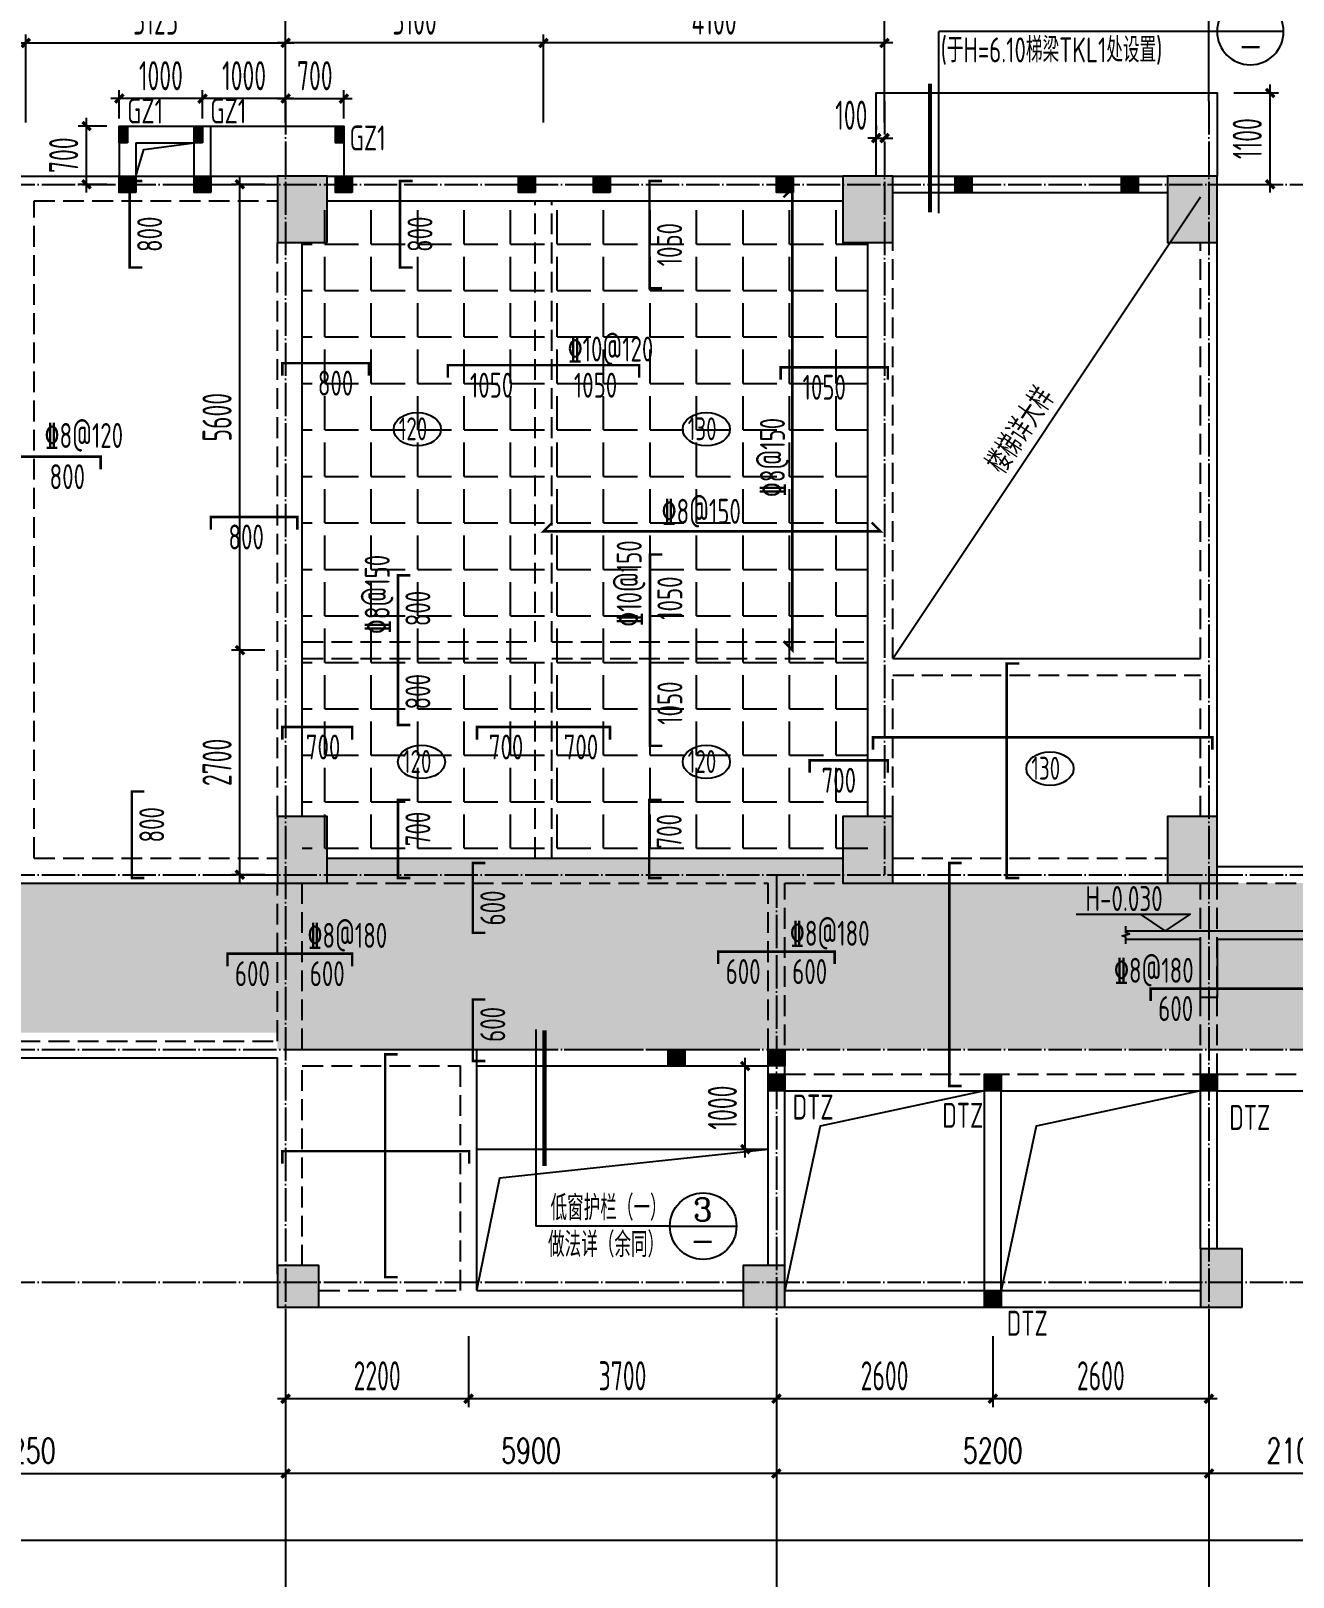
# Model space of a CAD drawing. Extents: x 139600 to 234074, y -135459 to 284050.
# Drawn here: x 187688 to 202861, y -72845 to -54255 of the extents above; entities that cross this region are included whole.
import ezdxf
from ezdxf.enums import TextEntityAlignment as Align

# ---------------------------------------------------------------- set-up
doc = ezdxf.new("R2010")
doc.units = 0
doc.header["$LTSCALE"] = 100
for name, pattern in [('CONTINOUS', [0]), ('DASHED', [0.75, 0.5, -0.25]), ('DOTE', [2.42, 2, -0.2, 0.02, -0.2]), ('HIDDEN', [7, 5, -2])]:
    doc.linetypes.add(name, pattern=pattern)
doc.layers.get('0').update_dxf_attribs({"linetype": 'CONTINUOUS'})
doc.layers.get('Defpoints').update_dxf_attribs({"linetype": 'CONTINUOUS'})
for name, color, linetype in [('AXIS', 3, 'CONTINUOUS'), ('BEAM', 4, 'DASHED'), ('BEAM_CON', 4, 'CONTINUOUS'), ('B挑板&檐线', 6, 'CONTINUOUS'), ('B板筋标注', 7, 'CONTINUOUS'), ('B板细部尺寸标注', 9, 'CONTINUOUS'), ('COLU', 7, 'CONTINUOUS'), ('DOTE', 8, 'DOTE'), ('D大样&索引', 7, 'CONTINUOUS'), ('D断面&错层线&标高（平面图）', 6, 'CONTINUOUS'), ('D洞口边线', 6, 'CONTINUOUS'), ('FSK_FREIN', 2, 'CONTINUOUS'), ('FSK_FTEXT', 4, 'CONTINUOUS'), ('FSK_ZREIN', 1, 'CONTINUOUS'), ('FSK_ZTEXT', 3, 'CONTINUOUS'), ('GZ', 2, 'CONTINUOUS'), ('T模板通用标注', 7, 'CONTINUOUS')]:
    doc.layers.add(name, color=color, linetype=linetype)
doc.styles.add('_TCH_DIM', font='tssdeng.shx', dxfattribs={"width": 0.7, "bigfont": '1.shx'})
doc.styles.add('_TCH_DIM_T3', font='simplex_.ttf', dxfattribs={"width": 0.705882, "bigfont": 'GBCBIG'})
doc.styles.add('BW_Rein', font='Tssdeng.shx', dxfattribs={"width": 0.7, "bigfont": 'hztxt.shx'})
doc.styles.add('COMP', font='COMPLEX', dxfattribs={"bigfont": 'hztxt'})
doc.styles.add('TSSD_Dimension', font='tssdeng.shx', dxfattribs={"width": 0.62, "bigfont": '1.shx'})
doc.styles.add('TSSD_Rein', font='Tssdeng.shx', dxfattribs={"width": 0.7, "bigfont": '1.shx'})
doc.dimstyles.new('_TCH_ARCH&&100', dxfattribs={"dimtxt": 297.5, "dimasz": 100, "dimexe": 250, "dimexo": 300, "dimgap": 126.25, "dimtad": 1, "dimdec": 0, "dimzin": 0, "dimdsep": 46, "dimtxsty": '_TCH_DIM_T3', "dimblk": 'ARCHTICK', "dimcen": 0.09, "dimclrt": 7, "dimazin": 2, "dimtfac": 1, "dimtdec": 0, "dimtix": 1, "dimtmove": 2, "dimatfit": 3, "dimfxl": 1, "dimtolj": 1, "dimtzin": 0, "dimarcsym": 0})
doc.dimstyles.new('TSSD_100_100', dxfattribs={"dimtxt": 350, "dimasz": 100, "dimexe": 100, "dimexo": 250, "dimgap": 100, "dimtad": 1, "dimdec": 0, "dimzin": 0, "dimdsep": 46, "dimtxsty": 'TSSD_Dimension', "dimblk": 'ARCHTICK', "dimblk1": 'ARCHTICK', "dimblk2": 'ARCHTICK', "dimcen": 0, "dimdle": 100, "dimclrt": 7, "dimadec": 0, "dimazin": 0, "dimtfac": 1, "dimtdec": 0, "dimtix": 1, "dimtmove": 2, "dimatfit": 3, "dimfxl": 1, "dimtolj": 1, "dimtzin": 0, "dimarcsym": 0})
doc.dimstyles.new('TSSD_100_100$0', dxfattribs={"dimtxt": 350, "dimasz": 150, "dimexe": 100, "dimexo": 50, "dimgap": 100, "dimtad": 1, "dimdec": 0, "dimzin": 0, "dimdsep": 46, "dimtxsty": 'TSSD_Rein', "dimblk": 'OBLIQUE', "dimcen": 0, "dimdle": 100, "dimclrt": 7, "dimadec": 0, "dimazin": 0, "dimtfac": 1, "dimtdec": 0, "dimtix": 1, "dimtmove": 2, "dimatfit": 3, "dimfxl": 250, "dimtolj": 1, "dimtzin": 0, "dimarcsym": 0})

# ---------------------------------------------------------------- blocks, each defined once
blk = doc.blocks.new('_ArchTick')
at = {"color": 0, "linetype": 'ByBlock', "const_width": 0.4}
blk.add_lwpolyline([(-0.5, -0.5), (0.5, 0.5)], dxfattribs=at)
blk = doc.blocks.new('*D66')
at = {"layer": 'AXIS', "color": 0, "lineweight": -2}
for p, q in [((184500, -54800), (184500, -53350)), ((190750, -54800), (190750, -53350)), ((184500, -53600), (190750, -53600))]:
    blk.add_line(p, q, dxfattribs=at)
at = {"layer": 'Defpoints', "color": 0}
for p in [(190750, -53600), (184500, -55100), (190750, -55100)]:
    blk.add_point(p, dxfattribs=at)
at = {"layer": 'AXIS', "color": 0, "lineweight": -2, "xscale": 100, "yscale": 100, "zscale": 100, "rotation": 180}
blk.add_blockref('_ArchTick', (184500, -53600), dxfattribs=at)
at = {"layer": 'AXIS', "color": 0, "lineweight": -2, "xscale": 100, "yscale": 100, "zscale": 100}
blk.add_blockref('_ArchTick', (190750, -53600), dxfattribs=at)
at = {"layer": 'AXIS', "color": 7, "insert": (187625, -53325), "char_height": 297.5, "attachment_point": 5, "style": '_TCH_DIM_T3'}
blk.add_mtext('\\A1;6250', dxfattribs=at)
blk = doc.blocks.new('*D72')
at = {"layer": 'AXIS', "color": 0, "lineweight": -2}
for p, q in [((184500, -70900), (184500, -71850)), ((190750, -70900), (190750, -71850)), ((184500, -71600), (190750, -71600))]:
    blk.add_line(p, q, dxfattribs=at)
at = {"layer": 'Defpoints', "color": 0}
for p in [(184500, -70600), (190750, -70600), (190750, -71600)]:
    blk.add_point(p, dxfattribs=at)
at = {"layer": 'AXIS', "color": 0, "lineweight": -2, "xscale": 100, "yscale": 100, "zscale": 100, "rotation": 180}
blk.add_blockref('_ArchTick', (184500, -71600), dxfattribs=at)
at = {"layer": 'AXIS', "color": 0, "lineweight": -2, "xscale": 100, "yscale": 100, "zscale": 100}
blk.add_blockref('_ArchTick', (190750, -71600), dxfattribs=at)
at = {"layer": 'AXIS', "color": 7, "insert": (187625, -71325), "char_height": 297.5, "attachment_point": 5, "style": '_TCH_DIM_T3'}
blk.add_mtext('\\A1;6250', dxfattribs=at)
blk = doc.blocks.new('*D74')
at = {"layer": 'AXIS', "color": 0, "lineweight": -2}
for p, q in [((150100, -54800), (150100, -52550)), ((201850, -54800), (201850, -52550)), ((150100, -52800), (201850, -52800))]:
    blk.add_line(p, q, dxfattribs=at)
at = {"layer": 'Defpoints', "color": 0}
for p in [(201850, -52800), (150100, -55100), (201850, -55100)]:
    blk.add_point(p, dxfattribs=at)
at = {"layer": 'AXIS', "color": 0, "lineweight": -2, "xscale": 100, "yscale": 100, "zscale": 100, "rotation": 180}
blk.add_blockref('_ArchTick', (150100, -52800), dxfattribs=at)
at = {"layer": 'AXIS', "color": 0, "lineweight": -2, "xscale": 100, "yscale": 100, "zscale": 100}
blk.add_blockref('_ArchTick', (201850, -52800), dxfattribs=at)
at = {"layer": 'AXIS', "color": 7, "insert": (175975, -52525), "char_height": 297.5, "attachment_point": 5, "style": '_TCH_DIM_T3'}
blk.add_mtext('\\A1;51750', dxfattribs=at)
blk = doc.blocks.new('*D75')
at = {"layer": 'AXIS', "color": 0, "lineweight": -2}
for p, q in [((190750, -54800), (190750, -53350)), ((197950, -54800), (197950, -53350)), ((190750, -53600), (197950, -53600))]:
    blk.add_line(p, q, dxfattribs=at)
at = {"layer": 'Defpoints', "color": 0}
for p in [(197950, -53600), (190750, -55100), (197950, -55100)]:
    blk.add_point(p, dxfattribs=at)
at = {"layer": 'AXIS', "color": 0, "lineweight": -2, "xscale": 100, "yscale": 100, "zscale": 100, "rotation": 180}
blk.add_blockref('_ArchTick', (190750, -53600), dxfattribs=at)
at = {"layer": 'AXIS', "color": 0, "lineweight": -2, "xscale": 100, "yscale": 100, "zscale": 100}
blk.add_blockref('_ArchTick', (197950, -53600), dxfattribs=at)
at = {"layer": 'AXIS', "color": 7, "insert": (194350, -53325), "char_height": 297.5, "attachment_point": 5, "style": '_TCH_DIM_T3'}
blk.add_mtext('\\A1;7200', dxfattribs=at)
blk = doc.blocks.new('*D76')
at = {"layer": 'AXIS', "color": 0, "lineweight": -2}
for p, q in [((197950, -54800), (197950, -53350)), ((201850, -54800), (201850, -53350)), ((197950, -53600), (201850, -53600))]:
    blk.add_line(p, q, dxfattribs=at)
at = {"layer": 'Defpoints', "color": 0}
for p in [(201850, -53600), (197950, -55100), (201850, -55100)]:
    blk.add_point(p, dxfattribs=at)
at = {"layer": 'AXIS', "color": 0, "lineweight": -2, "xscale": 100, "yscale": 100, "zscale": 100, "rotation": 180}
blk.add_blockref('_ArchTick', (197950, -53600), dxfattribs=at)
at = {"layer": 'AXIS', "color": 0, "lineweight": -2, "xscale": 100, "yscale": 100, "zscale": 100}
blk.add_blockref('_ArchTick', (201850, -53600), dxfattribs=at)
at = {"layer": 'AXIS', "color": 7, "insert": (199900, -53325), "char_height": 297.5, "attachment_point": 5, "style": '_TCH_DIM_T3'}
blk.add_mtext('\\A1;3900', dxfattribs=at)
blk = doc.blocks.new('*D77')
at = {"layer": 'AXIS', "color": 0, "lineweight": -2}
for p, q in [((196650, -70900), (196650, -71850)), ((201850, -70900), (201850, -71850)), ((201850, -71600), (196650, -71600))]:
    blk.add_line(p, q, dxfattribs=at)
at = {"layer": 'Defpoints', "color": 0}
for p in [(196650, -70600), (201850, -70600), (196650, -71600)]:
    blk.add_point(p, dxfattribs=at)
at = {"layer": 'AXIS', "color": 0, "lineweight": -2, "xscale": 100, "yscale": 100, "zscale": 100, "rotation": 180}
blk.add_blockref('_ArchTick', (196650, -71600), dxfattribs=at)
at = {"layer": 'AXIS', "color": 0, "lineweight": -2, "xscale": 100, "yscale": 100, "zscale": 100}
blk.add_blockref('_ArchTick', (201850, -71600), dxfattribs=at)
at = {"layer": 'AXIS', "color": 7, "insert": (199250, -71325), "char_height": 297.5, "attachment_point": 5, "style": '_TCH_DIM_T3'}
blk.add_mtext('\\A1;5200', dxfattribs=at)
blk = doc.blocks.new('*D78')
at = {"layer": 'AXIS', "color": 0, "lineweight": -2}
for p, q in [((190750, -70900), (190750, -71850)), ((196650, -70900), (196650, -71850)), ((196650, -71600), (190750, -71600))]:
    blk.add_line(p, q, dxfattribs=at)
at = {"layer": 'Defpoints', "color": 0}
for p in [(190750, -70600), (196650, -70600), (190750, -71600)]:
    blk.add_point(p, dxfattribs=at)
at = {"layer": 'AXIS', "color": 0, "lineweight": -2, "xscale": 100, "yscale": 100, "zscale": 100, "rotation": 180}
blk.add_blockref('_ArchTick', (190750, -71600), dxfattribs=at)
at = {"layer": 'AXIS', "color": 0, "lineweight": -2, "xscale": 100, "yscale": 100, "zscale": 100}
blk.add_blockref('_ArchTick', (196650, -71600), dxfattribs=at)
at = {"layer": 'AXIS', "color": 7, "insert": (193700, -71325), "char_height": 297.5, "attachment_point": 5, "style": '_TCH_DIM_T3'}
blk.add_mtext('\\A1;5900', dxfattribs=at)
blk = doc.blocks.new('*D79')
at = {"layer": 'AXIS', "color": 0, "lineweight": -2}
for p, q in [((150100, -70900), (150100, -72650)), ((203950, -70900), (203950, -72650)), ((150100, -72400), (203950, -72400))]:
    blk.add_line(p, q, dxfattribs=at)
at = {"layer": 'Defpoints', "color": 0}
for p in [(150100, -70600), (203950, -70600), (203950, -72400)]:
    blk.add_point(p, dxfattribs=at)
at = {"layer": 'AXIS', "color": 0, "lineweight": -2, "xscale": 100, "yscale": 100, "zscale": 100, "rotation": 180}
blk.add_blockref('_ArchTick', (150100, -72400), dxfattribs=at)
at = {"layer": 'AXIS', "color": 0, "lineweight": -2, "xscale": 100, "yscale": 100, "zscale": 100}
blk.add_blockref('_ArchTick', (203950, -72400), dxfattribs=at)
at = {"layer": 'AXIS', "color": 7, "insert": (177025, -72125), "char_height": 297.5, "attachment_point": 5, "style": '_TCH_DIM_T3'}
blk.add_mtext('\\A1;53850', dxfattribs=at)
blk = doc.blocks.new('*D84')
at = {"layer": 'AXIS', "color": 0, "lineweight": -2}
for p, q in [((201850, -70900), (201850, -71850)), ((203950, -70900), (203950, -71850)), ((203950, -71600), (201850, -71600))]:
    blk.add_line(p, q, dxfattribs=at)
at = {"layer": 'Defpoints', "color": 0}
for p in [(201850, -70600), (203950, -70600), (201850, -71600)]:
    blk.add_point(p, dxfattribs=at)
at = {"layer": 'AXIS', "color": 0, "lineweight": -2, "xscale": 100, "yscale": 100, "zscale": 100, "rotation": 180}
blk.add_blockref('_ArchTick', (201850, -71600), dxfattribs=at)
at = {"layer": 'AXIS', "color": 0, "lineweight": -2, "xscale": 100, "yscale": 100, "zscale": 100}
blk.add_blockref('_ArchTick', (203950, -71600), dxfattribs=at)
at = {"layer": 'AXIS', "color": 7, "insert": (202900, -71325), "char_height": 297.5, "attachment_point": 5, "style": '_TCH_DIM_T3'}
blk.add_mtext('\\A1;2100', dxfattribs=at)
blk = doc.blocks.new('*D89')
at = {"layer": 'B板细部尺寸标注', "color": 0, "lineweight": -2}
for p, q in [((190500, -61700), (190100, -61700)), ((190200, -64500), (190200, -61600)), ((190500, -64400), (190100, -64400))]:
    blk.add_line(p, q, dxfattribs=at)
at = {"layer": 'Defpoints', "color": 0}
for p in [(190200, -61700), (190750, -61700), (190750, -64400)]:
    blk.add_point(p, dxfattribs=at)
at = {"layer": 'B板细部尺寸标注', "color": 0, "lineweight": -2, "xscale": 100, "yscale": 100, "zscale": 100}
for p, rotation in [((190200, -61700), 90), ((190200, -64400), 270)]:
    blk.add_blockref('_ArchTick', p, dxfattribs=dict(at, rotation=rotation))
at = {"layer": 'B板细部尺寸标注', "color": 7, "insert": (189925, -63050), "char_height": 350, "attachment_point": 5, "rotation": 90, "style": 'TSSD_Dimension'}
blk.add_mtext('\\A1;2700', dxfattribs=at)
blk = doc.blocks.new('*D90')
at = {"layer": 'B板细部尺寸标注', "color": 0, "lineweight": -2}
for p, q in [((190500, -56100), (190100, -56100)), ((190200, -61800), (190200, -56000)), ((190500, -61700), (190100, -61700))]:
    blk.add_line(p, q, dxfattribs=at)
at = {"layer": 'Defpoints', "color": 0}
for p in [(190200, -56100), (190750, -56100), (190750, -61700)]:
    blk.add_point(p, dxfattribs=at)
at = {"layer": 'B板细部尺寸标注', "color": 0, "lineweight": -2, "xscale": 100, "yscale": 100, "zscale": 100}
for p, rotation in [((190200, -56100), 90), ((190200, -61700), 270)]:
    blk.add_blockref('_ArchTick', p, dxfattribs=dict(at, rotation=rotation))
at = {"layer": 'B板细部尺寸标注', "color": 7, "insert": (189925, -58900), "char_height": 350, "attachment_point": 5, "rotation": 90, "style": 'TSSD_Dimension'}
blk.add_mtext('\\A1;5600', dxfattribs=at)
blk = doc.blocks.new('*D99')
at = {"layer": 'B板细部尺寸标注', "color": 0, "lineweight": -2}
for p, q in [((187525, -54400), (190850, -54400)), ((187625, -55355), (187625, -54300)), ((190750, -55355), (190750, -54300))]:
    blk.add_line(p, q, dxfattribs=at)
at = {"layer": 'Defpoints', "color": 0}
for p in [(190750, -54400), (187625, -55605), (190750, -55605)]:
    blk.add_point(p, dxfattribs=at)
at = {"layer": 'B板细部尺寸标注', "color": 0, "lineweight": -2, "xscale": 100, "yscale": 100, "zscale": 100, "rotation": 180}
blk.add_blockref('_ArchTick', (187625, -54400), dxfattribs=at)
at = {"layer": 'B板细部尺寸标注', "color": 0, "lineweight": -2, "xscale": 100, "yscale": 100, "zscale": 100}
blk.add_blockref('_ArchTick', (190750, -54400), dxfattribs=at)
at = {"layer": 'B板细部尺寸标注', "color": 7, "insert": (189188, -54125), "char_height": 350, "attachment_point": 5, "style": 'TSSD_Dimension'}
blk.add_mtext('\\A1;3125', dxfattribs=at)
blk = doc.blocks.new('*D100')
at = {"layer": 'B板细部尺寸标注', "color": 0, "lineweight": -2}
for p, q in [((184400, -54400), (187725, -54400)), ((184500, -55355), (184500, -54300)), ((187625, -55355), (187625, -54300))]:
    blk.add_line(p, q, dxfattribs=at)
at = {"layer": 'Defpoints', "color": 0}
for p in [(187625, -54400), (184500, -55605), (187625, -55605)]:
    blk.add_point(p, dxfattribs=at)
at = {"layer": 'B板细部尺寸标注', "color": 0, "lineweight": -2, "xscale": 100, "yscale": 100, "zscale": 100, "rotation": 180}
blk.add_blockref('_ArchTick', (184500, -54400), dxfattribs=at)
at = {"layer": 'B板细部尺寸标注', "color": 0, "lineweight": -2, "xscale": 100, "yscale": 100, "zscale": 100}
blk.add_blockref('_ArchTick', (187625, -54400), dxfattribs=at)
at = {"layer": 'B板细部尺寸标注', "color": 7, "insert": (186062, -54125), "char_height": 350, "attachment_point": 5, "style": 'TSSD_Dimension'}
blk.add_mtext('\\A1;3125', dxfattribs=at)
blk = doc.blocks.new('*D102')
at = {"layer": 'B板细部尺寸标注', "color": 0, "lineweight": -2}
for p, q in [((198050, -54400), (193750, -54400)), ((193850, -55355), (193850, -54300)), ((197950, -55355), (197950, -54300))]:
    blk.add_line(p, q, dxfattribs=at)
at = {"layer": 'Defpoints', "color": 0}
for p in [(193850, -54400), (193850, -55605), (197950, -55605)]:
    blk.add_point(p, dxfattribs=at)
at = {"layer": 'B板细部尺寸标注', "color": 0, "lineweight": -2, "xscale": 100, "yscale": 100, "zscale": 100, "rotation": 180}
blk.add_blockref('_ArchTick', (193850, -54400), dxfattribs=at)
at = {"layer": 'B板细部尺寸标注', "color": 0, "lineweight": -2, "xscale": 100, "yscale": 100, "zscale": 100}
blk.add_blockref('_ArchTick', (197950, -54400), dxfattribs=at)
at = {"layer": 'B板细部尺寸标注', "color": 7, "insert": (195900, -54125), "char_height": 350, "attachment_point": 5, "style": 'TSSD_Dimension'}
blk.add_mtext('\\A1;4100', dxfattribs=at)
blk = doc.blocks.new('*D103')
at = {"layer": 'B板细部尺寸标注', "color": 0, "lineweight": -2}
for p, q in [((193950, -54400), (190650, -54400)), ((190750, -55355), (190750, -54300)), ((193850, -55355), (193850, -54300))]:
    blk.add_line(p, q, dxfattribs=at)
at = {"layer": 'Defpoints', "color": 0}
for p in [(190750, -54400), (190750, -55605), (193850, -55605)]:
    blk.add_point(p, dxfattribs=at)
at = {"layer": 'B板细部尺寸标注', "color": 0, "lineweight": -2, "xscale": 100, "yscale": 100, "zscale": 100, "rotation": 180}
blk.add_blockref('_ArchTick', (190750, -54400), dxfattribs=at)
at = {"layer": 'B板细部尺寸标注', "color": 0, "lineweight": -2, "xscale": 100, "yscale": 100, "zscale": 100}
blk.add_blockref('_ArchTick', (193850, -54400), dxfattribs=at)
at = {"layer": 'B板细部尺寸标注', "color": 7, "insert": (192300, -54125), "char_height": 350, "attachment_point": 5, "style": 'TSSD_Dimension'}
blk.add_mtext('\\A1;3100', dxfattribs=at)
blk = doc.blocks.new('*D104')
at = {"layer": 'B板细部尺寸标注', "color": 0, "lineweight": -2}
for p, q in [((190750, -69950), (190750, -70800)), ((192950, -69950), (192950, -70800)), ((193050, -70700), (190650, -70700))]:
    blk.add_line(p, q, dxfattribs=at)
at = {"layer": 'Defpoints', "color": 0}
for p in [(190750, -69700), (192950, -69700), (190750, -70700)]:
    blk.add_point(p, dxfattribs=at)
at = {"layer": 'B板细部尺寸标注', "color": 0, "lineweight": -2, "xscale": 100, "yscale": 100, "zscale": 100, "rotation": 180}
blk.add_blockref('_ArchTick', (190750, -70700), dxfattribs=at)
at = {"layer": 'B板细部尺寸标注', "color": 0, "lineweight": -2, "xscale": 100, "yscale": 100, "zscale": 100}
blk.add_blockref('_ArchTick', (192950, -70700), dxfattribs=at)
at = {"layer": 'B板细部尺寸标注', "color": 7, "insert": (191850, -70425), "char_height": 350, "attachment_point": 5, "style": 'TSSD_Dimension'}
blk.add_mtext('\\A1;2200', dxfattribs=at)
blk = doc.blocks.new('*D105')
at = {"layer": 'B板细部尺寸标注', "color": 0, "lineweight": -2}
for p, q in [((199250, -69950), (199250, -70800)), ((201850, -69950), (201850, -70800)), ((201950, -70700), (199150, -70700))]:
    blk.add_line(p, q, dxfattribs=at)
at = {"layer": 'Defpoints', "color": 0}
for p in [(199250, -69700), (201850, -69700), (199250, -70700)]:
    blk.add_point(p, dxfattribs=at)
at = {"layer": 'B板细部尺寸标注', "color": 0, "lineweight": -2, "xscale": 100, "yscale": 100, "zscale": 100, "rotation": 180}
blk.add_blockref('_ArchTick', (199250, -70700), dxfattribs=at)
at = {"layer": 'B板细部尺寸标注', "color": 0, "lineweight": -2, "xscale": 100, "yscale": 100, "zscale": 100}
blk.add_blockref('_ArchTick', (201850, -70700), dxfattribs=at)
at = {"layer": 'B板细部尺寸标注', "color": 7, "insert": (200550, -70425), "char_height": 350, "attachment_point": 5, "style": 'TSSD_Dimension'}
blk.add_mtext('\\A1;2600', dxfattribs=at)
blk = doc.blocks.new('*D106')
at = {"layer": 'B板细部尺寸标注', "color": 0, "lineweight": -2}
for p, q in [((196650, -69950), (196650, -70800)), ((199250, -69950), (199250, -70800)), ((199350, -70700), (196550, -70700))]:
    blk.add_line(p, q, dxfattribs=at)
at = {"layer": 'Defpoints', "color": 0}
for p in [(196650, -69700), (199250, -69700), (196650, -70700)]:
    blk.add_point(p, dxfattribs=at)
at = {"layer": 'B板细部尺寸标注', "color": 0, "lineweight": -2, "xscale": 100, "yscale": 100, "zscale": 100, "rotation": 180}
blk.add_blockref('_ArchTick', (196650, -70700), dxfattribs=at)
at = {"layer": 'B板细部尺寸标注', "color": 0, "lineweight": -2, "xscale": 100, "yscale": 100, "zscale": 100}
blk.add_blockref('_ArchTick', (199250, -70700), dxfattribs=at)
at = {"layer": 'B板细部尺寸标注', "color": 7, "insert": (197950, -70425), "char_height": 350, "attachment_point": 5, "style": 'TSSD_Dimension'}
blk.add_mtext('\\A1;2600', dxfattribs=at)
blk = doc.blocks.new('*D1059')
at = {"layer": 'B板细部尺寸标注', "color": 0, "lineweight": -2}
for p, q in [((197850, -55394), (197850, -55444)), ((197950, -55394), (197950, -55444)), ((197850, -55544), (197750, -55544)), ((197850, -55544), (197950, -55544)), ((197950, -55544), (198050, -55544))]:
    blk.add_line(p, q, dxfattribs=at)
at = {"layer": 'Defpoints', "color": 0}
for p in [(197950, -55544), (197850, -55644), (197950, -55644)]:
    blk.add_point(p, dxfattribs=at)
at = {"layer": 'B板细部尺寸标注', "color": 0, "lineweight": -2, "xscale": 100, "yscale": 100, "zscale": 100}
blk.add_blockref('_ArchTick', (197850, -55544), dxfattribs=at)
at = {"layer": 'B板细部尺寸标注', "color": 0, "lineweight": -2, "xscale": 100, "yscale": 100, "zscale": 100, "rotation": 180}
blk.add_blockref('_ArchTick', (197950, -55544), dxfattribs=at)
at = {"layer": 'B板细部尺寸标注', "color": 7, "insert": (197550, -55269), "char_height": 350, "attachment_point": 5, "style": 'TSSD_Dimension'}
blk.add_mtext('\\A1;100', dxfattribs=at)
blk = doc.blocks.new('*D1060')
at = {"layer": 'B板细部尺寸标注', "color": 0, "lineweight": -2}
for p, q in [((202150, -55000), (202685.62007, -55000)), ((202585.62007, -56200), (202585.62007, -54900)), ((202150, -56100), (202685.62007, -56100))]:
    blk.add_line(p, q, dxfattribs=at)
at = {"layer": 'Defpoints', "color": 0}
for p in [(201900, -55000), (202585.62007, -55000), (201900, -56100)]:
    blk.add_point(p, dxfattribs=at)
at = {"layer": 'B板细部尺寸标注', "color": 0, "lineweight": -2, "xscale": 100, "yscale": 100, "zscale": 100}
for p, rotation in [((202585.62007, -55000), 90), ((202585.62007, -56100), 270)]:
    blk.add_blockref('_ArchTick', p, dxfattribs=dict(at, rotation=rotation))
at = {"layer": 'B板细部尺寸标注', "color": 7, "insert": (202310.62007, -55550), "char_height": 350, "attachment_point": 5, "rotation": 90, "style": 'TSSD_Dimension'}
blk.add_mtext('\\A1;1100', dxfattribs=at)
blk = doc.blocks.new('*D1062')
at = {"layer": 'B板细部尺寸标注', "color": 0, "lineweight": -2}
for p, q in [((195853, -66700), (196375, -66700)), ((196275, -67800), (196275, -66600)), ((195853, -67700), (196375, -67700))]:
    blk.add_line(p, q, dxfattribs=at)
at = {"layer": 'Defpoints', "color": 0}
for p in [(195603, -66700), (196275, -66700), (195603, -67700)]:
    blk.add_point(p, dxfattribs=at)
at = {"layer": 'B板细部尺寸标注', "color": 0, "lineweight": -2, "xscale": 100, "yscale": 100, "zscale": 100}
for p, rotation in [((196275, -66700), 90), ((196275, -67700), 270)]:
    blk.add_blockref('_ArchTick', p, dxfattribs=dict(at, rotation=rotation))
at = {"layer": 'B板细部尺寸标注', "color": 7, "insert": (196000, -67200), "char_height": 350, "attachment_point": 5, "rotation": 90, "style": 'TSSD_Dimension'}
blk.add_mtext('\\A1;1000', dxfattribs=at)
blk = doc.blocks.new('A$C000F6301')
at = {"layer": 'D大样&索引', "color": 6}
blk.add_line((0, 0), (800, 0), dxfattribs=at)
blk.add_circle((400, 0), 400, dxfattribs=at)
blk = doc.blocks.new('*D1689')
at = {"layer": 'B板细部尺寸标注', "color": 0, "lineweight": -2}
for p, q in [((188356, -56200), (188356, -55300)), ((188600, -55400), (188256, -55400)), ((188600, -56100), (188256, -56100))]:
    blk.add_line(p, q, dxfattribs=at)
at = {"layer": 'Defpoints', "color": 0}
for p in [(188356, -55400), (188850, -55400), (188850, -56100)]:
    blk.add_point(p, dxfattribs=at)
at = {"layer": 'B板细部尺寸标注', "color": 0, "lineweight": -2, "xscale": 100, "yscale": 100, "zscale": 100}
for p, rotation in [((188356, -55400), 90), ((188356, -56100), 270)]:
    blk.add_blockref('_ArchTick', p, dxfattribs=dict(at, rotation=rotation))
at = {"layer": 'B板细部尺寸标注', "color": 7, "insert": (188081, -55750), "char_height": 350, "attachment_point": 5, "rotation": 90, "style": 'TSSD_Dimension'}
blk.add_mtext('\\A1;700', dxfattribs=at)
blk = doc.blocks.new('*D1690')
at = {"layer": 'B板细部尺寸标注', "color": 0, "lineweight": -2}
for p, q in [((190750, -55307), (190750, -54969)), ((191450, -55307), (191450, -54969)), ((190650, -55069), (191550, -55069))]:
    blk.add_line(p, q, dxfattribs=at)
at = {"layer": 'Defpoints', "color": 0}
for p in [(191450, -55069), (190750, -55557), (191450, -55557)]:
    blk.add_point(p, dxfattribs=at)
at = {"layer": 'B板细部尺寸标注', "color": 0, "lineweight": -2, "xscale": 100, "yscale": 100, "zscale": 100, "rotation": 180}
blk.add_blockref('_ArchTick', (190750, -55069), dxfattribs=at)
at = {"layer": 'B板细部尺寸标注', "color": 0, "lineweight": -2, "xscale": 100, "yscale": 100, "zscale": 100}
blk.add_blockref('_ArchTick', (191450, -55069), dxfattribs=at)
at = {"layer": 'B板细部尺寸标注', "color": 7, "insert": (191100, -54794), "char_height": 350, "attachment_point": 5, "style": 'TSSD_Dimension'}
blk.add_mtext('\\A1;700', dxfattribs=at)
blk = doc.blocks.new('*D1691')
at = {"layer": 'B板细部尺寸标注', "color": 0, "lineweight": -2}
for p, q in [((189750, -55307), (189750, -54969)), ((190750, -55307), (190750, -54969)), ((190850, -55069), (189650, -55069))]:
    blk.add_line(p, q, dxfattribs=at)
at = {"layer": 'Defpoints', "color": 0}
for p in [(189750, -55069), (189750, -55557), (190750, -55557)]:
    blk.add_point(p, dxfattribs=at)
at = {"layer": 'B板细部尺寸标注', "color": 0, "lineweight": -2, "xscale": 100, "yscale": 100, "zscale": 100, "rotation": 180}
blk.add_blockref('_ArchTick', (189750, -55069), dxfattribs=at)
at = {"layer": 'B板细部尺寸标注', "color": 0, "lineweight": -2, "xscale": 100, "yscale": 100, "zscale": 100}
blk.add_blockref('_ArchTick', (190750, -55069), dxfattribs=at)
at = {"layer": 'B板细部尺寸标注', "color": 7, "insert": (190250, -54794), "char_height": 350, "attachment_point": 5, "style": 'TSSD_Dimension'}
blk.add_mtext('\\A1;1000', dxfattribs=at)
blk = doc.blocks.new('*D1692')
at = {"layer": 'B板细部尺寸标注', "color": 0, "lineweight": -2}
for p, q in [((188750, -55307), (188750, -54969)), ((189750, -55307), (189750, -54969)), ((189850, -55069), (188650, -55069))]:
    blk.add_line(p, q, dxfattribs=at)
at = {"layer": 'Defpoints', "color": 0}
for p in [(188750, -55069), (188750, -55557), (189750, -55557)]:
    blk.add_point(p, dxfattribs=at)
at = {"layer": 'B板细部尺寸标注', "color": 0, "lineweight": -2, "xscale": 100, "yscale": 100, "zscale": 100, "rotation": 180}
blk.add_blockref('_ArchTick', (188750, -55069), dxfattribs=at)
at = {"layer": 'B板细部尺寸标注', "color": 0, "lineweight": -2, "xscale": 100, "yscale": 100, "zscale": 100}
blk.add_blockref('_ArchTick', (189750, -55069), dxfattribs=at)
at = {"layer": 'B板细部尺寸标注', "color": 7, "insert": (189250, -54794), "char_height": 350, "attachment_point": 5, "style": 'TSSD_Dimension'}
blk.add_mtext('\\A1;1000', dxfattribs=at)
blk = doc.blocks.new('GZ1')
at = {"layer": 'GZ'}
blk.add_hatch(color=252, dxfattribs=at).paths.add_polyline_path([(100, 200), (0, 200), (0, 0), (100, 0)])
at = {"layer": 'GZ', "color": 2}
blk.add_lwpolyline([(100, 0), (0, 0), (0, 200), (100, 200)], close=True, dxfattribs=at)
blk = doc.blocks.new('GZ')
at = {"layer": 'GZ'}
blk.add_hatch(color=252, dxfattribs=at).paths.add_polyline_path([(200, 0), (0, 0), (0, 200), (200, 200)])
at = {"layer": 'GZ', "color": 2}
blk.add_lwpolyline([(200, 0), (0, 0), (0, 200), (200, 200)], close=True, dxfattribs=at)
blk = doc.blocks.new('A$C7B5C40C7')
at = {"layer": 'GZ'}
for name, p in [('GZ1', (38750, 400)), ('GZ1', (39650, 400)), ('GZ1', (41350, 400)), ('GZ', (38750, -200)), ('GZ', (39650, -200)), ('GZ', (41350, -200)), ('GZ', (43550, -200)), ('GZ', (46650, -200)), ('GZ', (44450, -200)), ('GZ', (48800, -200)), ('GZ', (50800, -200)), ('GZ', (45350, -10700)), ('GZ', (46550, -10700))]:
    blk.add_blockref(name, p, dxfattribs=at)
at = {"layer": 'GZ', "color": 2, "style": '_TCH_DIM', "width": 0.705882}
for p in [(38844, 632), (39844, 632), (41519, 307)]:
    blk.add_text('GZ1', height=300, dxfattribs=at).set_placement(p)
blk = doc.blocks.new('*D1902')
at = {"layer": 'B板细部尺寸标注', "color": 0, "lineweight": -2}
for p, q in [((192950, -69950), (192950, -70800)), ((196650, -69950), (196650, -70800)), ((196750, -70700), (192850, -70700))]:
    blk.add_line(p, q, dxfattribs=at)
at = {"layer": 'Defpoints', "color": 0}
for p in [(192950, -69700), (196650, -69700), (192950, -70700)]:
    blk.add_point(p, dxfattribs=at)
at = {"layer": 'B板细部尺寸标注', "color": 0, "lineweight": -2, "xscale": 100, "yscale": 100, "zscale": 100, "rotation": 180}
blk.add_blockref('_ArchTick', (192950, -70700), dxfattribs=at)
at = {"layer": 'B板细部尺寸标注', "color": 0, "lineweight": -2, "xscale": 100, "yscale": 100, "zscale": 100}
blk.add_blockref('_ArchTick', (196650, -70700), dxfattribs=at)
at = {"layer": 'B板细部尺寸标注', "color": 7, "insert": (194800, -70425), "char_height": 350, "attachment_point": 5, "style": 'TSSD_Dimension'}
blk.add_mtext('\\A1;3700', dxfattribs=at)

msp = doc.modelspace()

# ---------------------------------------------------------------- hatches: boundary and pattern name
at = {"layer": 'B板筋标注'}
h = msp.add_hatch(dxfattribs=at)
h.set_pattern_fill('ANGLE', color=5, scale=80, style=0)
h.set_pattern_definition([(0, (88400, 74500), (0, 558.8), [406.4, -152.4]), (90, (88400, 74500), (-558.8, 3e-14), [406.4, -152.4])])
h.paths.add_polyline_path([(197750, -56300), (190950, -56300), (190950, -64200), (197750, -64200)])
h = msp.add_hatch(dxfattribs=at)
h.set_pattern_fill('CROSS', color=6, scale=50, style=0)
h.set_pattern_definition([(0, (150000, 47000), (317.5, 317.5), [158.75, -476.25]), (90, (150079.38, 46920.62), (-317.5, 317.5), [158.75, -476.25])])
h.paths.add_polyline_path([(150300, -66300), (190650, -66300), (190650, -66500), (205650, -66500), (205650, -64500), (197750, -64500), (197750, -64200), (190950, -64200), (190950, -64500), (150300, -64500)])
at = {"layer": 'COLU'}
for points in [[(191250, -56800), (191250, -56000), (190650, -56000), (190650, -56800)], [(198050, -56800), (198050, -56000), (197450, -56000), (197450, -56800)], [(201950, -56800), (201950, -56000), (201350, -56000), (201350, -56800)], [(191250, -64500), (191250, -63700), (190650, -63700), (190650, -64500)], [(198050, -64500), (198050, -63700), (197450, -63700), (197450, -64500)], [(201950, -64500), (201950, -63700), (201350, -63700), (201350, -64500)], [(202250, -69600), (202250, -68900), (201750, -68900), (201750, -69600)], [(191150, -69600), (191150, -69100), (190650, -69100), (190650, -69600)], [(196750, -69600), (196750, -69100), (196250, -69100), (196250, -69600)]]:
    msp.add_hatch(color=251, dxfattribs=at).paths.add_polyline_path(points)
at = {"layer": 'D断面&错层线&标高（平面图）'}
msp.add_hatch(color=252, dxfattribs=at).paths.add_polyline_path([(203900, -65075), (201325, -65075), (201325, -65075), (201325, -65075), (200850, -65075), (200850, -65099), (200894, -65113), (200806, -65137), (200850, -65151), (200850, -65175), (201750, -65175), (201750, -65875), (201950, -65875), (201950, -65175.3), (203850, -65175.3), (203850, -65650), (204050, -65650), (204050, -65261.8), (205649.9, -66061.8), (205649.9, -66550), (205849.9, -66550), (205849.9, -66050)])
at = {"layer": 'GZ'}
for points in [[(196750, -67000), (196550, -67000), (196550, -66800), (196750, -66800)], [(199350, -67000), (199150, -67000), (199150, -66800), (199350, -66800)], [(201950, -67000), (201750, -67000), (201750, -66800), (201950, -66800)], [(199350, -69600), (199150, -69600), (199150, -69400), (199350, -69400)]]:
    msp.add_hatch(color=252, dxfattribs=at).paths.add_polyline_path(points)

# ---------------------------------------------------------------- linework, layer by layer
at = {"layer": 'AXIS'}
for p, q in [((190750, -55100), (190750, -52100)), ((197950, -55100), (197950, -52100)), ((201850, -55100), (201850, -52100)), ((190750, -70600), (190750, -73100)), ((196650, -70600), (196650, -73100)), ((201850, -70600), (201850, -73100))]:
    msp.add_line(p, q, dxfattribs=at)
at = {"layer": 'BEAM', "linetype": 'HIDDEN', "ltscale": 0.5}
for p, q in [((187725, -56300), (190650, -56300)), ((187725, -64200), (187725, -56300)), ((193750, -61600), (193750, -56300)), ((193950, -61600), (193950, -56300)), ((190650, -63700), (190650, -56800)), ((198050, -61800), (198050, -56800)), ((201750, -61800), (201750, -56800)), ((190950, -61600), (193750, -61600)), ((193950, -61600), (197750, -61600)), ((190950, -61800), (193750, -61800)), ((193750, -64200), (193750, -61800)), ((193950, -61800), (197750, -61800)), ((193950, -64200), (193950, -61800)), ((198050, -62000), (201750, -62000)), ((198050, -63700), (198050, -62000)), ((201750, -63700), (201750, -62000)), ((187725, -64200), (190650, -64200)), ((198050, -64200), (201350, -64200)), ((190650, -66400), (190650, -64500)), ((190950, -66500), (190950, -64500)), ((191250, -64500), (196550, -64500)), ((196550, -66500), (196550, -64500)), ((196750, -64500), (197450, -64500)), ((196750, -66800), (196750, -64500)), ((201750, -66800), (201750, -64500)), ((201950, -66800), (201950, -64500)), ((201950, -64500), (203750, -64500)), ((184750, -66400), (190650, -66400)), ((193050, -66500), (196550, -66500)), ((190950, -66700), (192850, -66700)), ((190950, -69100), (190950, -66700)), ((192850, -69400), (192850, -66700)), ((196750, -66800), (201750, -66800)), ((201950, -66800), (203750, -66800)), ((191150, -69400), (192850, -69400))]:
    msp.add_line(p, q, dxfattribs=at)
at = {"layer": 'BEAM_CON'}
for p, q in [((188750, -55400), (189850, -55400)), ((188750, -55400), (188750, -56000)), ((189850, -56000), (189850, -55400)), ((188950, -55600), (189650, -55600)), ((188950, -55600), (188950, -56000)), ((189650, -56000), (189650, -55600)), ((184750, -56000), (188750, -56000)), ((188950, -56000), (189650, -56000)), ((189850, -56000), (190650, -56000)), ((191250, -56000), (197450, -56000)), ((198050, -56000), (201350, -56000)), ((191250, -56300), (197450, -56300)), ((198050, -56200), (201350, -56200)), ((190950, -63700), (190950, -56800)), ((197750, -63700), (197750, -56800)), ((201950, -63700), (201950, -56800)), ((198050, -61800), (201750, -61800)), ((191250, -64200), (197450, -64200)), ((201950, -64300), (203750, -64300)), ((184750, -64500), (190650, -64500)), ((198050, -64500), (201350, -64500)), ((190950, -66500), (193050, -66500)), ((193050, -69400), (193050, -66500)), ((184750, -66600), (190650, -66600)), ((190650, -69200), (190650, -66600)), ((193050, -66700), (196550, -66700)), ((196550, -69100), (196550, -66700)), ((196750, -67000), (199150, -67000)), ((196750, -69100), (196750, -67000)), ((199150, -69400), (199150, -67000)), ((199350, -69400), (199350, -67000)), ((199350, -67000), (201750, -67000)), ((201750, -68900), (201750, -67000)), ((201950, -67000), (203750, -67000)), ((201950, -68900), (201950, -67000)), ((193050, -69400), (196250, -69400)), ((196750, -69400), (201750, -69400)), ((191150, -69600), (196250, -69600)), ((196750, -69600), (201750, -69600))]:
    msp.add_line(p, q, dxfattribs=at)
at = {"layer": 'B挑板&檐线'}
msp.add_line((193050, -67700), (196550, -67700), dxfattribs=at)
for points in [[(197850, -56000), (197850, -55000), (201950, -55000), (201950, -56000)], [(189850, -56000), (189850, -55400), (191450, -55400), (191450, -56000)]]:
    msp.add_lwpolyline(points, dxfattribs=at)
at = {"layer": 'B板筋标注', "color": 2, "linetype": 'CONTINOUS', "ltscale": 5}
for centre in [(192332.8, -59043.9), (195807.8, -59043.9), (192382.8, -63043.9), (195807.8, -63043.9), (199938.2, -63125)]:
    msp.add_ellipse(centre, major_axis=(-283.5, 0), ratio=0.7083334, dxfattribs=at)
at = {"layer": 'COLU'}
for points in [[(191250, -56800), (191250, -56000), (190650, -56000), (190650, -56800)], [(198050, -56800), (198050, -56000), (197450, -56000), (197450, -56800)], [(201950, -56800), (201950, -56000), (201350, -56000), (201350, -56800)], [(191250, -64500), (191250, -63700), (190650, -63700), (190650, -64500)], [(198050, -64500), (198050, -63700), (197450, -63700), (197450, -64500)], [(201950, -64500), (201950, -63700), (201350, -63700), (201350, -64500)], [(202250, -69600), (202250, -68900), (201750, -68900), (201750, -69600)], [(191150, -69600), (191150, -69100), (190650, -69100), (190650, -69600)], [(196750, -69600), (196750, -69100), (196250, -69100), (196250, -69600)]]:
    msp.add_lwpolyline(points, close=True, dxfattribs=at)
at = {"layer": 'DOTE', "ltscale": 2}
for p, q in [((190750, -55100), (190750, -70600)), ((197950, -55100), (197950, -64400)), ((201850, -55100), (201850, -70600)), ((149100, -56100), (207300, -56100)), ((149100, -64400), (207300, -64400)), ((196650, -64400), (196650, -70600)), ((149100, -66500), (207300, -66500)), ((149100, -69300), (207300, -69300))]:
    msp.add_line(p, q, dxfattribs=at)
at = {"layer": 'D大样&索引', "color": 6}
for p, q in [((202747.5, -54262.5), (198600.4, -54262.5)), ((198600.4, -56446.6), (198600.4, -54262.5)), ((193758.1, -66260.6), (193758.1, -68626.1)), ((195369.9, -68626.1), (193758.1, -68626.1))]:
    msp.add_line(p, q, dxfattribs=at)
at = {"layer": 'D大样&索引', "color": 6, "const_width": 50}
for points in [[(198496.5, -54891.1), (198496.5, -56436.3)], [(193861.9, -67901.3), (193861.9, -66270.9)]]:
    msp.add_lwpolyline(points, dxfattribs=at)
at = {"layer": 'D断面&错层线&标高（平面图）'}
for p, q in [((200850, -65075), (203900, -65075)), ((200850, -65175), (201750, -65175)), ((201750, -65875), (201750, -65175)), ((201950, -65175.3), (201950, -65875)), ((201950, -65175.3), (203850, -65175.3)), ((201950, -65875), (201750, -65875))]:
    msp.add_line(p, q, dxfattribs=at)
at = {"layer": 'D断面&错层线&标高（平面图）', "color": 6}
msp.add_lwpolyline([(200254.4, -64875), (201625, -64875), (201325, -65075), (201025, -64875)], dxfattribs=at)
at = {"layer": 'D断面&错层线&标高（平面图）'}
msp.add_lwpolyline([(200850, -65231), (200850, -65151), (200806, -65137), (200894, -65113), (200850, -65099), (200850, -65019)], dxfattribs=at)
at = {"layer": 'D洞口边线'}
for points in [[(188950, -56000), (189045.8, -55679.2), (189650, -55600)], [(199150, -67000), (199150, -67000), (197174.3, -67424.3), (196750, -69400)], [(201750, -67000), (201750, -67000), (199774.3, -67424.3), (199350, -69400)], [(193050, -69400), (193326.5, -68046), (196550, -67700)]]:
    msp.add_lwpolyline(points, dxfattribs=at)
at = {"layer": 'FSK_FREIN', "const_width": 30}
for points in [[(189025, -57100), (188875, -57100), (188875, -56060), (189025, -56060)], [(192275, -57100), (192125, -57100), (192125, -56060), (192275, -56060)], [(195275, -57350), (195125, -57350), (195125, -56060), (195275, -56060)], [(190710, -58400), (190710, -58250), (191750, -58250), (191750, -58400)], [(192700, -58425), (192700, -58275), (195000, -58275), (195000, -58425)], [(196700, -58450), (196700, -58300), (197990, -58300), (197990, -58450)], [(186725, -59525), (186725, -59375), (188525, -59375), (188525, -59525)], [(189850, -60250), (189850, -60100), (190890, -60100), (190890, -60250)], [(195279.5, -62850), (195129.5, -62850), (195129.5, -60550), (195279.5, -60550)], [(192250, -62600), (192100, -62600), (192100, -60800), (192250, -60800)], [(199568.4, -64440), (199418.4, -64440), (199418.4, -61860), (199568.4, -61860)], [(190710, -62775), (190710, -62625), (191550, -62625), (191550, -62775)], [(193050, -62775), (193050, -62625), (194650, -62625), (194650, -62775)], [(197810, -62897.9), (197810, -62747.9), (201890, -62747.9), (201890, -62897.9)], [(197050, -63175), (197050, -63025), (197990, -63025), (197990, -63175)], [(189050, -64440), (188900, -64440), (188900, -63400), (189050, -63400)], [(192250, -64440), (192100, -64440), (192100, -63500), (192250, -63500)], [(195270.4, -64440), (195120.4, -64440), (195120.4, -63500), (195270.4, -63500)], [(193150, -65100), (193000, -65100), (193000, -64260), (193150, -64260)], [(198878.4, -66940), (198728.4, -66940), (198728.4, -64260), (198878.4, -64260)], [(190050, -65500), (190050, -65350), (191550, -65350), (191550, -65500)], [(195950, -65475), (195950, -65325), (197350, -65325), (197350, -65475)], [(201150, -65919.7), (201150, -65769.7), (205790, -65769.7), (205790, -65919.7)], [(193150, -66640), (193000, -66640), (193000, -65900), (193150, -65900)], [(192096.7, -69240), (191946.7, -69240), (191946.7, -66560), (192096.7, -66560)], [(190710, -67873.1), (190710, -67723.1), (192956.2, -67723.1), (192956.2, -67873.1)]]:
    msp.add_lwpolyline(points, dxfattribs=at)
at = {"layer": 'FSK_ZREIN', "const_width": 30}
for points in [[(196735.7, -61593.9), (196841.8, -61700), (196841.8, -56150), (196735.7, -56256.1)], [(193956.1, -60165), (193850, -60271), (197900, -60271), (197793.9, -60165)]]:
    msp.add_lwpolyline(points, dxfattribs=at)
at = {"layer": 'GZ', "color": 2}
for points in [[(196750, -67000), (196550, -67000), (196550, -66800), (196750, -66800)], [(199350, -67000), (199150, -67000), (199150, -66800), (199350, -66800)], [(201950, -67000), (201750, -67000), (201750, -66800), (201950, -66800)], [(199350, -69600), (199150, -69600), (199150, -69400), (199350, -69400)]]:
    msp.add_lwpolyline(points, close=True, dxfattribs=at)
at = {"layer": 'T模板通用标注'}
msp.add_line((198050, -61800), (201750, -56250), dxfattribs=at)

# ---------------------------------------------------------------- block references
at = {"layer": 'D大样&索引', "xscale": -1}
msp.add_blockref('A$C000F6301', (202747.5, -54262.5), dxfattribs=at)
at = {"layer": 'D大样&索引'}
msp.add_blockref('A$C000F6301', (195369.9, -68626.1), dxfattribs=at)
at = {"layer": 'GZ'}
msp.add_blockref('A$C7B5C40C7', (150000, -56000), dxfattribs=at)

# ---------------------------------------------------------------- texts
at = {"layer": 'B板筋标注', "color": 2, "linetype": 'CONTINOUS', "ltscale": 5, "style": 'TSSD_Rein', "width": 0.7}
for s, p in [('120', (192108.8, -59176.8)), ('130', (195583.8, -59176.8)), ('120', (192158.8, -63176.8)), ('120', (195583.8, -63176.8)), ('130', (199714.2, -63257.9))]:
    msp.add_text(s, height=275, dxfattribs=at).set_placement(p)
at = {"layer": 'D大样&索引', "color": 6, "style": 'TSSD_Rein', "width": 0.7}
msp.add_text('(于H=6.10梯梁TKL1处设置)', height=300, dxfattribs=at).set_placement((198624.3, -54633.7))
at = {"layer": 'D大样&索引', "color": 6, "style": 'COMP'}
msp.add_text('-', height=275, dxfattribs=at).set_placement((202352.7, -54567.1), align=Align.CENTER)
at = {"layer": 'D大样&索引', "color": 6, "style": 'TSSD_Rein', "width": 0.7}
for s, p in [('低窗护栏（一）', (193933.5, -68555.4)), ('做法详（余同）', (193903.9, -68997.4))]:
    msp.add_text(s, height=300, rotation=360, dxfattribs=at).set_placement(p)
at = {"layer": 'D大样&索引', "color": 6, "style": 'COMP'}
for s, p in [('3', (195762.4, -68562.4)), ('-', (195764.7, -68930.7))]:
    msp.add_text(s, height=275, rotation=360, dxfattribs=at).set_placement(p, align=Align.CENTER)
at = {"layer": 'D断面&错层线&标高（平面图）', "color": 6, "style": '_TCH_DIM', "width": 0.705882}
msp.add_text('H-0.030', height=300, rotation=0.00001, dxfattribs=at).set_placement((200364.8, -64837))
at = {"layer": 'FSK_FTEXT', "style": 'BW_Rein', "width": 0.7}
for s, p in [('800', (188965, -56700)), ('800', (192215, -56700)), ('1050', (195215, -56825)), ('1050', (195219.5, -61075)), ('800', (192190, -61200)), ('800', (192190, -62200)), ('1050', (195219.5, -62337.5)), ('800', (188990, -63800)), ('700', (192190, -63850)), ('700', (195210.4, -63877.9)), ('600', (193090, -64800)), ('600', (193090, -66200))]:
    msp.add_text(s, height=300, rotation=90, dxfattribs=at).set_placement(p, align=Align.TOP_CENTER)
for s, p in [('%%13210@120', (195170.2, -58230.1)), ('%%1328@120', (188795.2, -59269.2)), ('%%1328@180', (191970.2, -65280.1)), ('%%1328@180', (197770.2, -65255.1)), ('%%1328@180', (201666.3, -65699.8))]:
    msp.add_text(s, height=300, dxfattribs=at).set_placement(p, align=Align.RIGHT)
for s, p in [('800', (191350, -58340)), ('1050', (193225, -58365)), ('1050', (194475, -58365)), ('1050', (197225, -58390)), ('800', (188125, -59465)), ('800', (190275, -60190)), ('700', (191200, -62715)), ('700', (193400, -62715)), ('700', (194300, -62715)), ('700', (197400, -63115)), ('600', (196250, -65415)), ('600', (197050, -65415)), ('600', (190350, -65440)), ('600', (191250, -65440)), ('600', (201450, -65859.7))]:
    msp.add_text(s, height=300, dxfattribs=at).set_placement(p, align=Align.TOP_CENTER)
for s, p in [('%%13210@150', (195030.1, -60379.8)), ('%%1328@150', (192000.6, -60554.8))]:
    msp.add_text(s, height=300, rotation=90, dxfattribs=at).set_placement(p, align=Align.RIGHT)
at = {"layer": 'FSK_ZTEXT', "style": 'BW_Rein', "width": 0.7}
msp.add_text('%%1328@150', height=300, rotation=90, dxfattribs=at).set_placement((196751.8, -59860.3))
msp.add_text('%%1328@150', height=300, dxfattribs=at).set_placement((195269.8, -60181))
at = {"layer": 'GZ', "color": 2, "style": '_TCH_DIM', "width": 0.705882}
for p in [(196844.5, -67343.5), (198644.5, -67443.5), (202094.5, -67468.5), (199419.5, -69943.5)]:
    msp.add_text('DTZ', height=300, dxfattribs=at).set_placement(p)
at = {"layer": 'T模板通用标注', "style": 'TSSD_Rein', "width": 0.8}
msp.add_text('楼梯详大样', height=300, rotation=56.30993, dxfattribs=at).set_placement((199389.6, -59610.3))

# ---------------------------------------------------------------- dimensions: what is measured, and where the dimension line sits
at = {"layer": 'AXIS'}
for p1, p2, distance, picture, middle in [((150100, -55100), (201850, -55100), 2300, '*D74', (175975, -52525)), ((184500, -55100), (190750, -55100), 1500, '*D66', (187625, -53325)), ((190750, -55100), (197950, -55100), 1500, '*D75', (194350, -53325)), ((197950, -55100), (201850, -55100), 1500, '*D76', (199900, -53325)), ((150100, -70600), (203950, -70600), -1800, '*D79', (177025, -72125)), ((184500, -70600), (190750, -70600), -1000, '*D72', (187625, -71325)), ((196650, -70600), (190750, -70600), 1000, '*D78', (193700, -71325)), ((201850, -70600), (196650, -70600), 1000, '*D77', (199250, -71325)), ((203950, -70600), (201850, -70600), 1000, '*D84', (202900, -71325))]:
    dim = msp.add_aligned_dim(p1=p1, p2=p2, distance=distance, dimstyle='_TCH_ARCH&&100', dxfattribs=at)
    dim.commit()
    dim.dimension.update_dxf_attribs({"geometry": picture, "text_midpoint": middle})
at = {"layer": 'B板细部尺寸标注'}
for base, p1, p2, picture, middle in [((187625, -54400), (184500, -55605.1), (187625, -55605.1), '*D100', (186062.5, -54125)), ((190750, -54400), (187625, -55605.1), (190750, -55605.1), '*D99', (189187.5, -54125)), ((191450, -55069.3), (190750, -55557.3), (191450, -55557.3), '*D1690', (191100, -54794.3))]:
    dim = msp.add_linear_dim(base=base, p1=p1, p2=p2, dimstyle='TSSD_100_100', dxfattribs=at)
    dim.commit()
    dim.dimension.update_dxf_attribs({"geometry": picture, "text_midpoint": middle})
for base, p1, p2, angle, picture, middle in [((190750, -54400), (193850, -55605.1), (190750, -55605.1), 180, '*D103', (192300, -54125)), ((193850, -54400), (197950, -55605.1), (193850, -55605.1), 180, '*D102', (195900, -54125)), ((202585.6, -55000), (201900, -56100), (201900, -55000), 90, '*D1060', (202310.6, -55550)), ((188356.2, -55400), (188850.5, -56100), (188850.5, -55400), 90, '*D1689', (188081.2, -55750)), ((196275.2, -66700), (195602.7, -67700), (195602.7, -66700), 90, '*D1062', (196000.2, -67200))]:
    dim = msp.add_linear_dim(base=base, p1=p1, p2=p2, angle=angle, dimstyle='TSSD_100_100', dxfattribs=at)
    dim.commit()
    dim.dimension.update_dxf_attribs({"geometry": picture, "text_midpoint": middle})
for base, p1, p2, picture, middle in [((188750, -55069.3), (189750, -55557.3), (188750, -55557.3), '*D1692', (189250, -54794.3)), ((189750, -55069.3), (190750, -55557.3), (189750, -55557.3), '*D1691', (190250, -54794.3))]:
    dim = msp.add_linear_dim(base=base, p1=p1, p2=p2, dimstyle='TSSD_100_100$0', override={"dimasz": 100, "dimexo": 250, "dimtxsty": 'TSSD_Dimension', "dimblk": 'ArchTick', "dimblk1": 'ArchTick', "dimblk2": 'ArchTick'}, dxfattribs=at)
    dim.commit()
    dim.dimension.update_dxf_attribs({"geometry": picture, "text_midpoint": middle})
dim = msp.add_linear_dim(base=(197950, -55544.2), p1=(197850, -55643.6), p2=(197950, -55643.6), dimstyle='TSSD_100_100', dxfattribs=at)
dim.commit()
dim.dimension.update_dxf_attribs({"geometry": '*D1059', "text_midpoint": (197550, -55269.2), "dimtype": 160})
for p1, p2, distance, picture, middle in [((190750, -61700), (190750, -56100), 550, '*D90', (189925, -58900)), ((190750, -64400), (190750, -61700), 550, '*D89', (189925, -63050)), ((192950, -69700), (190750, -69700), 1000, '*D104', (191850, -70425)), ((196650, -69700), (192950, -69700), 1000, '*D1902', (194800, -70425)), ((199250, -69700), (196650, -69700), 1000, '*D106', (197950, -70425)), ((201850, -69700), (199250, -69700), 1000, '*D105', (200550, -70425))]:
    dim = msp.add_aligned_dim(p1=p1, p2=p2, distance=distance, dimstyle='TSSD_100_100', dxfattribs=at)
    dim.commit()
    dim.dimension.update_dxf_attribs({"geometry": picture, "text_midpoint": middle})

doc.saveas('drawing.dxf')
